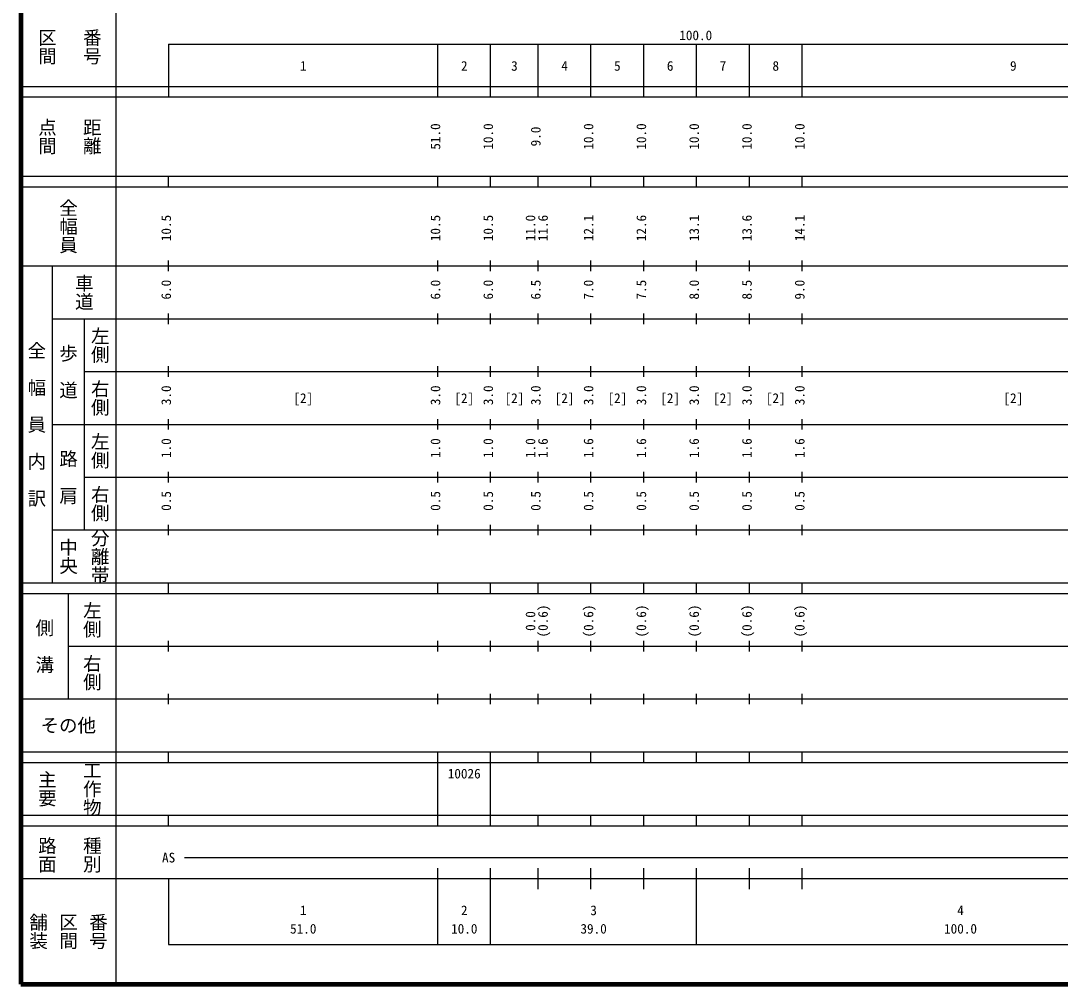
# Model space of a CAD drawing. Units: millimetres on the paper, enlarged 1000 times. Extents: x 40000 to 680000, y 20000 to 380000.
# Drawn here: x 40000 to 236882, y 20000 to 202409 of the extents above; entities that cross this region are included whole.
import ezdxf
from ezdxf.enums import TextEntityAlignment as Align

# ---------------------------------------------------------------- set-up
doc = ezdxf.new("R2010")
doc.units = ezdxf.units.MM
doc.header["$LTSCALE"] = 1000
doc.layers.add('S-TTL', color=2, linetype='Continuous', lineweight=140)
doc.layers.add('S-TTL-BAND', color=7, linetype='Continuous', lineweight=25)
doc.styles.add('@ＭＳ ゴシック', font='')
doc.styles.add('ＭＳ ゴシック', font='')
doc.styles.get('@ＭＳ ゴシック').set_extended_font_data('@MS Gothic')
doc.styles.get('ＭＳ ゴシック').set_extended_font_data('MS Gothic')

msp = doc.modelspace()

# ---------------------------------------------------------------- linework, layer by layer
at = {"layer": 'S-TTL'}
for p, q in [((40000, 380000), (40000, 20000)), ((40000, 20000), (680000, 20000))]:
    msp.add_line(p, q, dxfattribs=at)
at = {"layer": 'S-TTL-BAND'}
for p, q in [((58000, 370000), (58000, 20000)), ((68000, 198000), (579000, 198000)), ((68000, 198000), (68000, 188000)), ((119000, 188000), (119000, 198000)), ((129000, 188000), (129000, 198000)), ((138000, 188000), (138000, 198000)), ((148000, 188000), (148000, 198000)), ((158000, 188000), (158000, 198000)), ((168000, 188000), (168000, 198000)), ((178000, 188000), (178000, 198000)), ((188000, 188000), (188000, 198000)), ((40000, 190000), (579000, 190000)), ((40000, 188000), (579000, 188000)), ((40000, 173000), (579000, 173000)), ((68000, 171000), (68000, 173000)), ((119000, 171000), (119000, 173000)), ((129000, 171000), (129000, 173000)), ((138000, 171000), (138000, 173000)), ((148000, 171000), (148000, 173000)), ((158000, 171000), (158000, 173000)), ((168000, 171000), (168000, 173000)), ((178000, 171000), (178000, 173000)), ((188000, 171000), (188000, 173000)), ((40000, 171000), (579000, 171000)), ((40000, 156000), (579000, 156000)), ((46000, 96000), (46000, 156000)), ((68000, 155000), (68000, 157000)), ((119000, 155000), (119000, 157000)), ((129000, 155000), (129000, 157000)), ((138000, 155000), (138000, 157000)), ((148000, 155000), (148000, 157000)), ((158000, 155000), (158000, 157000)), ((168000, 155000), (168000, 157000)), ((178000, 155000), (178000, 157000)), ((188000, 155000), (188000, 157000)), ((46000, 146000), (579000, 146000)), ((52000, 146000), (52000, 106000)), ((68000, 145000), (68000, 147000)), ((119000, 145000), (119000, 147000)), ((129000, 145000), (129000, 147000)), ((138000, 145000), (138000, 147000)), ((148000, 145000), (148000, 147000)), ((158000, 145000), (158000, 147000)), ((168000, 145000), (168000, 147000)), ((178000, 145000), (178000, 147000)), ((188000, 145000), (188000, 147000)), ((52000, 136000), (579000, 136000)), ((68000, 135000), (68000, 137000)), ((119000, 135000), (119000, 137000)), ((129000, 135000), (129000, 137000)), ((138000, 135000), (138000, 137000)), ((148000, 135000), (148000, 137000)), ((158000, 135000), (158000, 137000)), ((168000, 135000), (168000, 137000)), ((178000, 135000), (178000, 137000)), ((188000, 135000), (188000, 137000)), ((68000, 125000), (68000, 127000)), ((119000, 125000), (119000, 127000)), ((129000, 125000), (129000, 127000)), ((138000, 125000), (138000, 127000)), ((148000, 125000), (148000, 127000)), ((158000, 125000), (158000, 127000)), ((168000, 125000), (168000, 127000)), ((178000, 125000), (178000, 127000)), ((188000, 125000), (188000, 127000)), ((46000, 126000), (579000, 126000)), ((68000, 115000), (68000, 117000)), ((119000, 115000), (119000, 117000)), ((129000, 115000), (129000, 117000)), ((138000, 115000), (138000, 117000)), ((148000, 115000), (148000, 117000)), ((158000, 115000), (158000, 117000)), ((168000, 115000), (168000, 117000)), ((178000, 115000), (178000, 117000)), ((188000, 115000), (188000, 117000)), ((52000, 116000), (579000, 116000)), ((68000, 105000), (68000, 107000)), ((119000, 105000), (119000, 107000)), ((129000, 105000), (129000, 107000)), ((138000, 105000), (138000, 107000)), ((148000, 105000), (148000, 107000)), ((158000, 105000), (158000, 107000)), ((168000, 105000), (168000, 107000)), ((178000, 105000), (178000, 107000)), ((188000, 105000), (188000, 107000)), ((46000, 106000), (579000, 106000)), ((40000, 96000), (579000, 96000)), ((68000, 94000), (68000, 96000)), ((119000, 94000), (119000, 96000)), ((129000, 94000), (129000, 96000)), ((138000, 94000), (138000, 96000)), ((148000, 94000), (148000, 96000)), ((158000, 94000), (158000, 96000)), ((168000, 94000), (168000, 96000)), ((178000, 94000), (178000, 96000)), ((188000, 94000), (188000, 96000)), ((40000, 94000), (579000, 94000)), ((49000, 94000), (49000, 74000)), ((68000, 83000), (68000, 85000)), ((119000, 83000), (119000, 85000)), ((129000, 83000), (129000, 85000)), ((138000, 83000), (138000, 85000)), ((148000, 83000), (148000, 85000)), ((158000, 83000), (158000, 85000)), ((168000, 83000), (168000, 85000)), ((178000, 83000), (178000, 85000)), ((188000, 83000), (188000, 85000)), ((49000, 84000), (579000, 84000)), ((68000, 73000), (68000, 75000)), ((119000, 73000), (119000, 75000)), ((129000, 73000), (129000, 75000)), ((138000, 73000), (138000, 75000)), ((148000, 73000), (148000, 75000)), ((158000, 73000), (158000, 75000)), ((168000, 73000), (168000, 75000)), ((178000, 73000), (178000, 75000)), ((188000, 73000), (188000, 75000)), ((40000, 74000), (579000, 74000)), ((40000, 64000), (579000, 64000)), ((68000, 62000), (68000, 64000)), ((119000, 62000), (119000, 64000)), ((129000, 62000), (129000, 64000)), ((138000, 62000), (138000, 64000)), ((148000, 62000), (148000, 64000)), ((158000, 62000), (158000, 64000)), ((168000, 62000), (168000, 64000)), ((178000, 62000), (178000, 64000)), ((188000, 62000), (188000, 64000)), ((40000, 62000), (579000, 62000)), ((119000, 52000), (119000, 62000)), ((129000, 52000), (129000, 62000)), ((40000, 52000), (579000, 52000)), ((68000, 50000), (68000, 52000)), ((119000, 50000), (119000, 52000)), ((129000, 50000), (129000, 52000)), ((138000, 50000), (138000, 52000)), ((148000, 50000), (148000, 52000)), ((158000, 50000), (158000, 52000)), ((168000, 50000), (168000, 52000)), ((178000, 50000), (178000, 52000)), ((188000, 50000), (188000, 52000)), ((40000, 50000), (579000, 50000)), ((71000, 44000), (565000, 44000)), ((119000, 27500), (119000, 42000)), ((129000, 27500), (129000, 42000)), ((138000, 38000), (138000, 42000)), ((148000, 38000), (148000, 42000)), ((158000, 38000), (158000, 42000)), ((168000, 27500), (168000, 42000)), ((178000, 38000), (178000, 42000)), ((188000, 38000), (188000, 42000)), ((40000, 40000), (579000, 40000)), ((68000, 40000), (68000, 27500)), ((68000, 27500), (579000, 27500))]:
    msp.add_line(p, q, dxfattribs=at)

# ---------------------------------------------------------------- texts
at = {"layer": 'S-TTL-BAND', "style": '@ＭＳ ゴシック'}
for s, p in [('区間', (45000, 197500)), ('番号', (53500, 197500)), ('点間', (45000, 180500)), ('距離', (53500, 180500)), ('全幅員', (49000, 163500)), ('車道', (52000, 151000)), ('左側', (55000, 141000)), ('全\u3000幅\u3000員\u3000内\u3000訳', (43000, 126000)), ('歩\u3000道', (49000, 136000)), ('右側', (55000, 131000)), ('左側', (55000, 121000)), ('路\u3000肩', (49000, 116000)), ('右側', (55000, 111000)), ('中央', (49000, 101000)), ('分離帯', (55000, 101000)), ('左側', (53500, 89000)), ('側\u3000溝', (44500, 84000)), ('右側', (53500, 79000)), ('工作物', (53500, 57000)), ('主要', (45000, 57000)), ('路面', (45000, 44500)), ('種別', (53500, 44500)), ('舗装', (43333, 30000)), ('区間', (49000, 30000)), ('番号', (54667, 30000))]:
    msp.add_text(s, height=2566, rotation=270, dxfattribs=at).set_placement(p, align=Align.MIDDLE_CENTER)
at = {"layer": 'S-TTL-BAND', "style": 'ＭＳ ゴシック'}
for s, p in [('100.0', (167844, 198195)), ('1', (93500, 192405)), ('2', (124000, 192405)), ('3', (133500, 192405)), ('4', (143000, 192405)), ('5', (153000, 192405)), ('6', (163000, 192405)), ('7', (173000, 192405)), ('8', (183000, 192405)), ('9', (228000, 192405)), ('[2]', (93500, 129500)), ('[2]', (124000, 129500)), ('[2]', (133500, 129500)), ('[2]', (143000, 129500)), ('[2]', (153000, 129500)), ('[2]', (163000, 129500)), ('[2]', (173000, 129500)), ('[2]', (183000, 129500)), ('[2]', (228000, 129500)), ('AS', (68000, 42500)), ('1', (93500, 32523)), ('2', (124000, 32523)), ('3', (148500, 32523)), ('4', (218000, 32523)), ('51.0', (93500, 29033)), ('10.0', (124000, 29033)), ('39.0', (148500, 29033)), ('100.0', (218000, 29033))]:
    msp.add_text(s, height=1833, dxfattribs=at).set_placement(p, align=Align.BOTTOM_CENTER)
for s, p in [('51.0', (120000, 180500)), ('10.0', (130000, 180500)), ('9.0', (139000, 180500)), ('10.0', (149000, 180500)), ('10.0', (159000, 180500)), ('10.0', (169000, 180500)), ('10.0', (179000, 180500)), ('10.0', (189000, 180500)), ('10.5', (69000, 163174)), ('10.5', (120000, 163174)), ('10.5', (130000, 163174)), ('11.0', (138000, 163174)), ('11.6', (140370, 163174)), ('12.1', (149000, 163174)), ('12.6', (159000, 163174)), ('13.1', (169000, 163174)), ('13.6', (179000, 163174)), ('14.1', (189000, 163174)), ('6.0', (69000, 151500)), ('6.0', (120000, 151500)), ('6.0', (130000, 151500)), ('6.5', (139000, 151500)), ('7.0', (149000, 151500)), ('7.5', (159000, 151500)), ('8.0', (169000, 151500)), ('8.5', (179000, 151500)), ('9.0', (189000, 151500)), ('3.0', (69000, 131500)), ('3.0', (120000, 131500)), ('3.0', (130000, 131500)), ('3.0', (139000, 131500)), ('3.0', (149000, 131500)), ('3.0', (159000, 131500)), ('3.0', (169000, 131500)), ('3.0', (179000, 131500)), ('3.0', (189000, 131500)), ('1.0', (69000, 121500)), ('1.0', (120000, 121500)), ('1.0', (130000, 121500)), ('1.0', (138000, 121500)), ('1.6', (140370, 121500)), ('1.6', (149000, 121500)), ('1.6', (159000, 121500)), ('1.6', (169000, 121500)), ('1.6', (179000, 121500)), ('1.6', (189000, 121500)), ('0.5', (69000, 111500)), ('0.5', (120000, 111500)), ('0.5', (130000, 111500)), ('0.5', (139000, 111500)), ('0.5', (149000, 111500)), ('0.5', (159000, 111500)), ('0.5', (169000, 111500)), ('0.5', (179000, 111500)), ('0.5', (189000, 111500)), ('(0.6)', (140370, 88764)), ('(0.6)', (149000, 88764)), ('(0.6)', (159000, 88764)), ('(0.6)', (169000, 88764)), ('(0.6)', (179000, 88764)), ('(0.6)', (189000, 88764)), ('0.0', (138000, 88764))]:
    msp.add_text(s, height=1833, rotation=90, dxfattribs=at).set_placement(p, align=Align.BOTTOM_CENTER)
msp.add_text('その他', height=2566, dxfattribs=at).set_placement((49000, 69000), align=Align.MIDDLE_CENTER)
msp.add_text('10026', height=1833, dxfattribs=at).set_placement((120875, 58405), align=Align.BOTTOM_LEFT)

doc.saveas('drawing.dxf')
